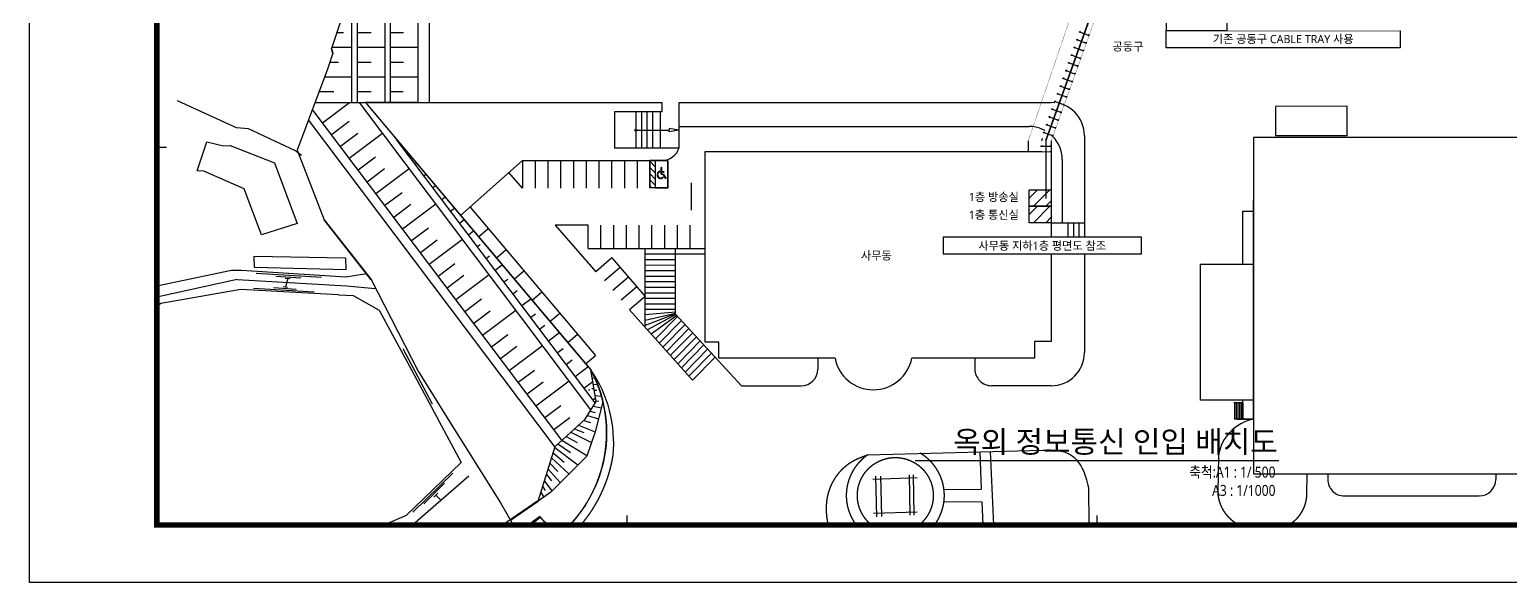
# Model space of a CAD drawing. Header units: millimetres. Extents: x 0 to 420500, y 0 to 297000.
# Drawn here: x 0 to 270480, y 0 to 101003 of the extents above; entities that cross this region are included whole.
import ezdxf
from ezdxf.enums import TextEntityAlignment as Align
from ezdxf.xclip import XClip

# ---------------------------------------------------------------- set-up
doc = ezdxf.new("R2010")
doc.units = ezdxf.units.MM
doc.header["$LTSCALE"] = 5000
doc.header["$XCLIPFRAME"] = 0
for name, pattern in [('DASHED', [0.75, 0.5, -0.25]), ('HIDDEN', [0.375, 0.25, -0.125]), ('PHANTOM', [63.5, 31.75, -6.35, 6.35, -6.35, 6.35, -6.35])]:
    doc.linetypes.add(name, pattern=pattern)
for name, color, linetype in [('1', 1, 'Continuous'), ('arch', 8, 'Continuous'), ('REV', 1, 'Continuous'), ('S', 4, 'Continuous'), ('S2', 4, 'HIDDEN'), ('SHT', 5, 'Continuous'), ('SYM', 3, 'Continuous'), ('TIT', 2, 'Continuous'), ('TRAY', 3, 'Continuous'), ('TRAY1', 3, 'Continuous'), ('공동구', 8, 'Continuous')]:
    doc.layers.add(name, color=color, linetype=linetype)
doc.styles.add('GHS', font='malgun.ttf')

# ---------------------------------------------------------------- blocks, each defined once
blk = doc.blocks.new('XR-FORM-ET', base_point=(461, 408))
at = {"layer": 'SHT', "color": 171}
for p, q in [((9300, 31800), (10000, 31800)), ((43650, 4200), (43650, 4900)), ((78000, 4200), (78000, 4900))]:
    blk.add_line(p, q, dxfattribs=at)
at = {"layer": 'SHT'}
blk.add_lwpolyline([(0, 118800), (168200, 118800), (168200, 0), (0, 0)], close=True, dxfattribs=at)
at = {"layer": 'SHT', "const_width": 400}
blk.add_lwpolyline([(9300, 114600), (163900, 114600), (163900, 4200), (9300, 4200)], close=True, dxfattribs=at)
blk = doc.blocks.new('A$C2DB47DB5')
at = {"ltscale": 3}
h = blk.add_hatch(dxfattribs=at)
h.set_pattern_fill('_USER', color=0, scale=800, angle=92.1562, style=0, pattern_type=0)
h.set_pattern_definition([(182.156205, (-512770.2, -7410811.7), (-30.09919, 799.43357), [])])
h.paths.add_polyline_path([(751, 4204), (71, 3471), (3737, 71), (4417, 804)])
at = {"color": 0}
for p, q in [((71, 3471), (2315, 5890)), ((2315, 5890), (5981, 2490)), ((3737, 71), (71, 3471)), ((2490, 3968), (3216, 3295)), ((2587, 4031), (2888, 3752)), ((2752, 3500), (2859, 3478)), ((2888, 3752), (3198, 3921)), ((2975, 3672), (3252, 3822)), ((2975, 3672), (3241, 3425)), ((3192, 3931), (3291, 3985)), ((3192, 3931), (3198, 3921)), ((3216, 3295), (3763, 3501)), ((3241, 3425), (3762, 3621)), ((3252, 3822), (3257, 3813)), ((3257, 3813), (3356, 3866)), ((3291, 3985), (3356, 3866)), ((3762, 3621), (4273, 3432)), ((3763, 3501), (4339, 3287)), ((3886, 3266), (3993, 3244)), ((4273, 3432), (4324, 3569)), ((4430, 3529), (4324, 3569)), ((4339, 3287), (4430, 3529)), ((2942, 808), (3737, 71)), ((5981, 2490), (3737, 71))]:
    blk.add_line(p, q, dxfattribs=at)
at = {"color": 0, "ltscale": 3}
for p, q in [((2315, 5890), (751, 4204)), ((1635, 5157), (2315, 5890)), ((2315, 5890), (5981, 2490)), ((5981, 2490), (2315, 5890)), ((751, 4204), (4417, 804)), ((751, 4204), (4417, 804)), ((4417, 804), (5981, 2490)), ((5301, 1757), (5981, 2490))]:
    blk.add_line(p, q, dxfattribs=at)
at = {"color": 0}
for centre, major_axis, start_param, end_param in [((2496, 4065), (-93.2, 27.4), 3.0795376, 8.0867752), ((3328, 3156), (-643, 189), 6.031213, 9.8424004), ((3328, 3156), (-546, 161), 5.9685954, 9.905018)]:
    blk.add_ellipse(centre, major_axis=major_axis, ratio=1, start_param=start_param, end_param=end_param, dxfattribs=at)
blk = doc.blocks.new('XR-배치도', base_point=(461, 408))
at = {"layer": 'arch'}
h = blk.add_hatch(dxfattribs=at)
h.set_pattern_fill('AR-SAND', color=256, scale=1349.245459, angle=5.24282, style=0)
h.set_pattern_definition([(42.74282, (576550.6, -620335.9), (-322.1955, 2581.1154), [0, -2050.853, 0, -2293.7173, 0, -2192.524]), (12.7428, (576550.6, -620336), (2029.932, 4010.033), [0, -1106.3813, 0, -1848.4663, 0, -708.354]), (332.74282, (574898, -620487.5), (4183.4656, 391.545), [0, -674.623, 0, -2428.642, 0, -3170.727]), (322.7428, (574898, -620487.5), (3930.826, 1549.87), [0, -337.3114, 0, -1592.1096, 0, -1821.4814])])
h.paths.add_polyline_path([(389737, 201186), (392421, 200911), (392481, 201497), (389940, 203176)])
for p, q in [((505702, 393601), (439325, 322030)), ((505702, 393601), (439325, 322030)), ((505702, 393601), (439325, 322030)), ((484397, 280229), (550774, 351800)), ((484397, 280229), (550774, 351800)), ((188418, 346543), (330857, 214441)), ((189731, 348086), (332233, 215924)), ((188386, 338292), (326728, 209989)), ((188421, 339640), (327417, 210731)), ((439325, 322030), (484397, 280229)), ((439325, 322030), (484397, 280229)), ((477086, 287010), (447757, 314210)), ((454996, 304823), (447895, 311420)), ((514470, 312655), (515212, 311967)), ((498630, 289624), (515373, 307677)), ((363274, 249394), (409512, 299249)), ((418092, 299573), (429741, 288769)), ((366474, 246426), (409959, 293314)), ((373082, 246847), (416054, 293181)), ((373082, 246847), (416054, 293181)), ((416054, 293181), (441512, 269571)), ((416054, 293181), (441512, 269571)), ((418540, 293637), (426988, 285801)), ((493598, 290150), (494340, 289462)), ((425612, 284317), (429741, 288769)), ((428365, 287285), (430945, 284892)), ((429053, 288027), (431633, 285634)), ((429741, 288769), (447124, 272647)), ((475733, 285554), (473164, 287942)), ((493924, 284636), (491063, 287417)), ((427677, 286543), (430257, 284150)), ((428193, 281924), (432321, 286376)), ((264141, 276316), (330857, 214441)), ((477561, 277794), (482394, 273135)), ((441512, 269571), (439447, 267346)), ((441512, 269571), (439447, 267346)), ((441673, 265281), (426426, 248841)), ((441673, 265281), (426426, 248841)), ((439447, 267346), (441673, 265281)), ((439447, 267346), (441673, 265281)), ((447447, 264066), (440034, 256073)), ((434259, 257287), (435743, 255911)), ((433936, 230941), (455014, 254930)), ((465732, 256406), (490023, 234146)), ((363274, 249394), (369385, 243726)), ((318030, 200609), (361181, 247137)), ((362428, 245981), (361181, 247137)), ((398646, 223138), (373082, 246847)), ((398646, 223138), (373082, 246847)), ((362428, 245981), (356523, 239613)), ((360590, 243906), (365408, 239438)), ((361279, 244648), (366096, 240180)), ((369385, 243726), (361386, 235102)), ((361623, 240188), (365757, 244664)), ((362176, 245708), (367040, 241198)), ((366964, 245971), (365532, 244873)), ((366964, 245971), (365532, 244873)), ((365532, 244873), (365751, 244669)), ((365532, 244873), (365751, 244669)), ((365976, 244461), (365757, 244664)), ((365976, 244461), (365757, 244664)), ((366964, 245971), (365976, 244461)), ((366964, 245971), (365976, 244461)), ((359214, 242422), (364031, 237954)), ((359214, 242422), (364031, 237954)), ((359902, 243164), (364720, 238696)), ((375553, 241087), (379219, 237687)), ((351614, 221214), (368991, 239951)), ((356523, 239613), (361386, 235102)), ((369685, 240699), (367441, 238279)), ((367441, 238279), (371151, 234839)), ((369685, 240699), (373395, 237258)), ((416889, 238558), (402455, 222995)), ((416889, 238558), (402455, 222995)), ((365858, 236573), (369568, 233132)), ((370312, 235617), (371107, 234879)), ((384207, 232776), (381092, 235666)), ((414752, 236253), (416236, 234877)), ((362693, 233160), (366403, 229719)), ((364276, 234866), (367985, 231426)), ((371546, 219124), (386078, 234794)), ((382625, 231070), (379509, 233959)), ((383144, 230141), (386820, 234106)), ((437820, 228532), (443086, 234730)), ((441758, 233950), (447268, 229045)), ((442237, 234510), (447739, 229596)), ((361110, 231453), (364820, 228013)), ((379459, 227657), (376344, 230546)), ((381042, 229363), (377926, 232253)), ((379345, 226045), (383144, 230141)), ((391215, 222656), (382402, 230829)), ((408984, 222593), (416397, 230587)), ((438336, 229953), (443870, 225065)), ((442427, 224445), (447709, 230431)), ((357945, 228040), (361655, 224600)), ((359528, 229747), (363237, 226306)), ((377877, 225950), (374761, 228840)), ((380087, 225357), (383886, 229453)), ((380829, 224669), (384628, 228765)), ((381570, 223981), (385370, 228077)), ((382312, 223292), (386112, 227389)), ((437771, 229294), (443291, 224389)), ((303403, 224721), (323288, 206279)), ((354780, 224627), (358489, 221187)), ((356362, 226334), (360072, 222893)), ((374711, 222537), (371596, 225427)), ((376294, 224244), (373178, 227133)), ((389178, 216925), (378603, 226733)), ((383054, 222604), (386854, 226701)), ((383796, 221916), (387596, 226013)), ((384538, 221228), (388337, 225325)), ((385280, 220540), (389079, 224636)), ((400334, 224962), (398646, 223138)), ((400334, 224962), (398646, 223138)), ((402455, 222995), (400334, 224962)), ((402455, 222995), (400334, 224962)), ((353197, 222921), (356907, 219480)), ((368430, 222014), (364319, 217580)), ((371546, 219124), (368430, 222014)), ((373129, 220831), (370013, 223720)), ((386022, 219852), (389821, 223948)), ((386764, 219164), (390563, 223260)), ((390966, 222886), (387516, 218466)), ((391133, 222731), (388266, 217771)), ((391186, 222682), (388927, 217158)), ((391267, 222656), (389831, 216914)), ((391516, 222655), (390861, 216896)), ((408984, 222593), (391215, 222656)), ((392038, 216876), (391757, 222654)), ((393052, 216858), (392770, 222650)), ((394066, 216841), (393784, 222647)), ((395079, 216823), (394797, 222643)), ((396093, 216806), (395810, 222639)), ((397107, 216788), (396824, 222636)), ((398121, 216771), (397837, 222632)), ((399135, 216753), (398850, 222629)), ((400149, 216736), (399863, 222625)), ((401163, 216718), (400877, 222622)), ((402177, 216700), (401890, 222618)), ((307335, 219694), (322600, 205537)), ((319728, 221170), (318078, 219391)), ((323497, 221266), (320057, 217556)), ((351614, 221214), (351294, 206123)), ((351614, 221214), (351294, 206123)), ((351614, 221214), (355324, 217774)), ((375743, 221105), (375598, 217228)), ((375743, 221105), (385046, 220757)), ((378069, 221018), (377928, 217261)), ((380395, 220931), (380254, 217174)), ((382720, 220844), (382580, 217086)), ((385046, 220757), (384906, 216999)), ((315690, 216816), (313950, 214940)), ((319369, 216814), (315928, 213105)), ((323658, 217471), (322035, 215721)), ((327455, 217596), (324014, 213886)), ((355324, 217774), (351545, 217924)), ((364319, 217580), (375598, 217228)), ((384906, 216999), (402177, 216700)), ((330857, 214441), (324324, 207396)), ((327588, 213771), (325993, 212051)), ((312275, 213134), (311417, 212208)), ((315240, 212363), (312779, 209709)), ((319665, 213166), (317907, 211270)), ((323326, 213144), (319885, 209435)), ((313696, 209150), (312857, 209567)), ((315622, 208806), (314490, 207585)), ((319197, 208693), (315791, 205020)), ((323640, 209515), (321864, 207600)), ((351344, 208451), (386783, 206777)), ((393502, 199444), (323586, 206601)), ((324324, 207396), (388111, 204384)), ((324324, 207396), (351294, 206123)), ((329768, 198339), (330541, 205889)), ((393108, 200841), (333119, 206981)), ((333363, 206956), (333364, 206970)), ((336047, 206681), (336064, 206842)), ((338732, 206407), (338763, 206715)), ((341416, 206132), (341463, 206587)), ((344101, 205857), (344162, 206460)), ((346785, 205582), (346862, 206332)), ((349470, 205308), (349561, 206205)), ((351294, 206123), (386673, 204452)), ((352154, 205033), (352261, 206077)), ((354839, 204758), (354961, 205950)), ((356349, 205884), (356458, 208209)), ((361403, 205646), (361512, 207970)), ((362892, 203934), (363059, 205567)), ((366457, 205407), (366566, 207732)), ((371511, 205168), (371620, 207493)), ((376565, 204930), (376674, 207254)), ((381619, 204691), (381729, 207016)), ((386673, 204452), (386783, 206777)), ((318969, 204478), (317093, 202455)), ((321714, 199163), (322338, 205255)), ((324399, 198888), (324808, 202886)), ((337821, 197514), (338594, 205064)), ((345875, 196690), (346648, 204240)), ((353928, 195866), (354701, 203416)), ((357523, 204483), (357592, 205162)), ((360207, 204209), (360284, 204958)), ((365576, 203659), (365668, 204551)), ((368261, 203384), (368359, 204348)), ((370945, 203109), (371158, 205185)), ((373630, 202835), (373743, 203941)), ((376314, 202560), (376435, 203737)), ((378999, 202285), (379256, 204802)), ((381683, 202010), (381818, 203330)), ((384368, 201736), (384510, 203127)), ((386673, 204452), (388111, 204384)), ((387052, 201461), (387355, 204420)), ((393024, 201139), (388111, 204384)), ((388111, 204384), (389824, 203868)), ((389431, 203512), (389592, 203702)), ((389737, 201186), (389940, 203176)), ((389824, 203868), (391184, 203358)), ((390369, 202892), (390908, 203469)), ((391184, 203358), (392548, 202750)), ((327083, 198613), (327491, 202596)), ((332452, 198064), (332857, 202016)), ((335137, 197789), (335540, 201727)), ((340506, 197240), (340906, 201147)), ((343190, 196965), (343589, 200857)), ((348559, 196415), (348955, 200278)), ((361981, 195042), (362754, 202592)), ((370035, 194217), (370808, 201767)), ((378088, 193393), (378861, 200943)), ((391273, 202295), (391625, 202637)), ((392098, 201751), (392978, 202538)), ((392421, 200911), (392481, 201497)), ((392548, 202750), (393580, 202221)), ((392929, 201201), (393356, 201553)), ((394057, 197477), (393024, 201139)), ((393298, 200165), (394524, 201082)), ((393580, 202221), (393907, 202041)), ((393907, 202041), (396991, 197249)), ((393907, 202041), (395491, 201068)), ((395491, 201068), (396526, 200337)), ((396526, 200337), (397569, 199514)), ((393974, 191767), (318602, 199482)), ((319558, 197598), (394014, 189975)), ((351244, 196141), (351638, 199988)), ((356613, 195591), (357003, 199408)), ((359297, 195316), (359686, 199118)), ((364666, 194767), (365052, 198539)), ((367350, 194492), (367735, 198249)), ((372719, 193942), (373101, 197669)), ((386142, 192569), (386915, 200119)), ((393590, 199132), (394374, 199666)), ((393839, 198249), (395655, 199324)), ((393949, 190087), (394057, 197477)), ((394053, 197165), (395140, 197774)), ((397569, 199514), (398720, 198490)), ((398720, 198490), (399468, 197751)), ((399468, 197751), (400465, 196658)), ((321533, 197394), (321534, 197396)), ((324218, 197119), (324218, 197121)), ((326902, 196844), (326902, 196846)), ((329587, 196570), (329587, 196571)), ((332271, 196295), (332271, 196296)), ((334956, 196020), (334956, 196022)), ((337640, 195745), (337640, 195747)), ((340325, 195471), (340325, 195472)), ((343009, 195196), (343009, 195197)), ((345694, 194921), (345694, 194922)), ((375404, 193668), (375784, 197379)), ((380773, 193118), (381150, 196800)), ((383457, 192843), (383833, 196510)), ((388826, 192294), (389198, 195930)), ((391511, 192019), (391881, 195640)), ((394005, 193925), (397943, 195462)), ((394019, 194895), (395667, 195622)), ((394033, 195843), (396968, 197285)), ((396991, 197249), (399193, 193116)), ((400465, 196658), (401350, 195563)), ((401350, 195563), (402176, 194411)), ((322110, 192044), (313323, 188481)), ((323480, 192253), (322110, 192044)), ((348378, 194646), (348378, 194647)), ((351063, 194372), (351063, 194372)), ((353747, 194097), (353747, 194098)), ((356431, 193822), (356432, 193823)), ((359116, 193547), (359116, 193548)), ((361800, 193272), (361800, 193273)), ((364485, 192998), (364485, 192998)), ((367169, 192723), (367169, 192723)), ((369854, 192448), (369854, 192449)), ((372538, 192173), (372538, 192174)), ((393974, 191778), (399141, 193212)), ((393989, 192817), (396176, 193543)), ((399193, 193116), (399542, 183841)), ((402176, 194411), (402750, 193518)), ((402750, 193518), (403423, 192347)), ((403423, 192347), (403835, 191548)), ((399207, 181027), (393949, 190087)), ((393959, 190799), (396696, 191417)), ((394051, 189911), (399278, 190841)), ((394568, 189021), (397186, 189355)), ((403835, 191548), (404405, 190301)), ((404405, 190301), (405090, 188490)), ((311723, 186990), (300757, 182455)), ((313323, 188481), (311723, 186990)), ((313246, 183950), (321120, 187756)), ((321120, 187756), (332054, 183249)), ((348762, 186135), (334889, 187291)), ((395059, 188174), (399365, 188527)), ((395576, 187284), (397653, 187360)), ((405090, 188490), (405595, 186766)), ((405595, 186766), (405949, 185139)), ((312467, 183018), (313246, 183950)), ((331099, 173431), (342668, 185443)), ((344286, 184012), (332649, 172046)), ((342668, 185443), (344286, 184012)), ((347431, 186262), (345285, 183113)), ((346562, 182081), (350516, 185658)), ((396140, 186312), (399450, 186277)), ((396652, 185429), (398123, 185354)), ((397276, 184354), (399531, 184132)), ((397276, 184354), (399531, 184132)), ((405949, 185139), (406150, 183828)), ((309901, 181263), (312467, 183018)), ((312582, 176352), (309901, 181263)), ((332054, 183249), (329172, 177048)), ((345285, 183113), (331455, 169918)), ((332128, 168224), (346562, 182081)), ((346768, 179910), (348636, 181797)), ((348636, 181797), (353833, 183466)), ((353833, 183466), (365139, 180524)), ((361923, 181879), (372977, 178892)), ((397835, 183391), (398608, 183284)), ((398376, 182459), (399357, 182288)), ((399542, 183841), (399207, 181027)), ((406150, 183828), (406262, 182750)), ((406262, 182750), (406329, 181602)), ((320790, 180441), (313417, 177228)), ((329172, 177048), (320790, 180441)), ((333643, 171564), (342272, 179795)), ((346768, 179910), (333880, 167479)), ((365139, 180524), (384427, 175501)), ((397873, 172817), (399073, 181065)), ((397873, 172817), (399073, 181065)), ((398320, 174932), (399207, 181027)), ((401452, 179335), (401082, 174308)), ((401250, 178028), (401452, 179335)), ((401452, 179335), (406145, 179225)), ((406291, 179183), (401452, 179335)), ((313417, 177228), (312582, 176352)), ((335279, 169365), (343344, 177032)), ((336463, 173819), (339790, 176976)), ((332649, 172046), (331099, 173431)), ((337704, 172127), (340749, 174946)), ((337929, 174833), (338550, 175454)), ((338240, 175144), (339086, 173791)), ((338775, 173537), (339396, 174044)), ((384427, 175501), (384720, 161517)), ((387232, 174847), (386776, 160037)), ((384839, 173063), (385064, 162859)), ((385177, 170695), (385346, 165339)), ((330174, 168603), (322604, 155948)), ((332128, 168224), (324221, 154769)), ((331455, 169918), (330174, 168603)), ((385685, 168553), (385685, 167538)), ((385685, 168045), (387025, 168104)), ((333880, 167479), (325832, 155050)), ((384720, 161517), (379832, 147796)), ((325832, 155050), (324355, 133152))]:
    blk.add_line(p, q, dxfattribs=at)
at = {"layer": 'arch', "ltscale": 100}
for p, q in [((447895, 311420), (449223, 312849)), ((473535, 287596), (472514, 286497)), ((472718, 286717), (474916, 284675)), ((472923, 286937), (475120, 284895)), ((473127, 287157), (475324, 285115)), ((473331, 287376), (475529, 285334)), ((473535, 287596), (475733, 285554)), ((477060, 286983), (474712, 284455)), ((472514, 286497), (472412, 286387)), ((472514, 286497), (474712, 284455))]:
    blk.add_line(p, q, dxfattribs=at)
at = {"layer": 'arch', "ltscale": 1.2}
for p, q in [((467917, 282284), (449733, 299148)), ((475046, 284811), (477086, 287010))]:
    blk.add_line(p, q, dxfattribs=at)
at = {"layer": 'arch', "ltscale": 15}
for p, q in [((447418, 246278), (452656, 241756)), ((478587, 222443), (448715, 247763)), ((452656, 241756), (448067, 236766)), ((449658, 235303), (454387, 240363)), ((454387, 240363), (477239, 220759))]:
    blk.add_line(p, q, dxfattribs=at)
at = {"layer": 'arch', "linetype": 'PHANTOM'}
for p, q in [((306981, 220357), (312856, 209582)), ((306981, 220357), (312856, 209582)), ((312856, 209582), (313695, 209165)), ((312856, 209582), (313695, 209165)), ((313695, 209165), (315123, 206474)), ((313695, 209165), (315123, 206474)), ((315123, 206474), (322226, 192354)), ((315123, 206474), (322226, 192354)), ((322226, 192354), (334889, 187307)), ((322226, 192354), (334889, 187307)), ((334889, 187307), (341501, 186758)), ((334889, 187307), (341501, 186758)), ((341501, 186758), (348761, 186151)), ((341501, 186758), (348761, 186151)), ((348761, 186151), (366866, 181058)), ((348761, 186151), (366866, 181058)), ((366866, 181058), (377293, 179084)), ((366866, 181058), (377293, 179084)), ((377293, 179084), (394713, 175746)), ((377293, 179084), (394713, 175746)), ((394713, 175746), (407514, 172855)), ((394713, 175746), (407514, 172855))]:
    blk.add_line(p, q, dxfattribs=at)
at = {"layer": 'arch', "linetype": 'DASHED'}
blk.add_line((313706, 209158), (312867, 209575), dxfattribs=at)
at = {"layer": 'arch', "ltscale": 13}
for p, q in [((401260, 174267), (401590, 179294)), ((401590, 179294), (406291, 179183))]:
    blk.add_line(p, q, dxfattribs=at)
at = {"layer": 'arch'}
for points in [[(446757, 338425), (437885, 328795)], [(450720, 334774), (446757, 338425)], [(399609, 101029), (399836, 101442), (400601, 103057), (401262, 105254), (402045, 107521), (402686, 110296), (403062, 113324), (398338, 113829), (401250, 178028)]]:
    blk.add_lwpolyline(points, dxfattribs=at)
blk.add_lwpolyline([(446757, 338425), (437885, 328795), (441801, 325188), (450673, 334817)], close=True, dxfattribs=at)
at = {"layer": 'arch', "ltscale": 1.2}
blk.add_lwpolyline([(467917, 282284), (449733, 299148), (456329, 306260), (474513, 289396), (467917, 282284)], dxfattribs=at)
at = {"layer": 'arch'}
blk.add_circle((361623, 240188), 200, dxfattribs=at)
at = {"layer": 'arch', "ltscale": 15}
blk.add_circle((442787, 229553), 6930, dxfattribs=at)
at = {"layer": 'arch'}
for centre, radius, start, end in [((513147, 309741), 3036, 317.1562, 47.1562), ((413963, 295121), 6072, 47.1562, 137.1562), ((414411, 289185), 6072, 47.1562, 137.1562), ((496404, 291688), 3036, 227.1562, 317.1562), ((483885, 282747), 8033, 147.67552, 218.0646), ((489285, 280115), 6477, 322.62176, 44.26533), ((442996, 268195), 6072, 317.1562, 47.1562), ((486938, 278564), 7079, 229.45458, 309.85691), ((437808, 258137), 3036, 227.1562, 317.1562), ((366478, 242121), 3321, 319.18919, 28.91247), ((414171, 232651), 3036, 317.1562, 47.1562), ((384865, 181242), 23369, 41.45177, 82.01735), ((381935, 180771), 25926, 356.27063, 37.94306)]:
    blk.add_arc(centre, radius, start, end, dxfattribs=at)
at = {"layer": 'arch', "ltscale": 15}
blk.add_arc((442787, 229553), 8959, 171.08771, 106.62884, dxfattribs=at)
at = {"layer": 'arch', "ltscale": 13}
blk.add_arc((381935, 180771), 24408, 356.27063, 75.34365, dxfattribs=at)
at = {"layer": 'arch'}
blk.add_ellipse((420700, 244599), major_axis=(686, 7119), ratio=0.9937865, start_param=2.6724192, end_param=5.4430015, dxfattribs=at)
blk.add_ellipse((420700, 244599), major_axis=(686, 7119), ratio=0.9937865, start_param=2.6724192, end_param=5.4430015, dxfattribs=at)
for points in [[(455014, 254930), (456982, 256925), (459048, 258061), (462241, 257983), (465732, 256406)], [(450612, 213603), (440792, 215742), (433949, 221266), (432865, 227920), (433936, 230941)]]:
    blk.add_spline(points, degree=3, dxfattribs=at)
blk.add_blockref('A$C2DB47DB5', (367370, 234809), dxfattribs=at)

msp = doc.modelspace()

# ---------------------------------------------------------------- hatches: boundary and pattern name
at = {"layer": '1'}
h = msp.add_hatch(dxfattribs=at)
h.set_pattern_fill('ANSI31', color=256, scale=500, style=0)
h.set_pattern_definition([(45, (-841000, 3e-10), (-1122.532, 1122.532), [])])
h.paths.add_polyline_path([(182606, 68718), (182606, 65718), (186606, 65718), (186606, 68718)])

# ---------------------------------------------------------------- linework, layer by layer
for points in [[(182606, 71718), (186606, 71718), (186606, 68718), (182606, 68718)], [(182606, 68718), (186606, 68718), (186606, 65718), (182606, 65718)]]:
    msp.add_lwpolyline(points, close=True, dxfattribs=at)
at = {"layer": 'TIT'}
msp.add_line((161785, 22250), (228215, 22250), dxfattribs=at)
at = {"layer": '공동구'}
for p, q in [((182406, 80654), (182406, 78754)), ((182406, 78754), (186606, 78754)), ((186606, 80654), (186606, 78754))]:
    msp.add_line(p, q, dxfattribs=at)
at = {"layer": '공동구', "const_width": 50}
for points in [[(182406, 80654), (182406, 78754)], [(182406, 78754), (186606, 78754)], [(186606, 80654), (186606, 78754)]]:
    msp.add_lwpolyline(points, dxfattribs=at)

# ---------------------------------------------------------------- block references
at = {"layer": 'S', "xscale": 2.5, "yscale": 2.5, "zscale": 2.5}
msp.add_blockref('XR-FORM-ET', (1153, 1021), dxfattribs=at)
at = {"layer": 'TRAY'}
ref = msp.add_blockref('XR-배치도', (-310663, 184385), dxfattribs=dict(at, rotation=312.8437953840571))
XClip(ref).set_block_clipping_path([(355016.7243769546, 126994.5435289501), (152650.6807000034, 314675.0815890764), (386231.3503509208, 566532.8207304992), (588597.394027872, 378852.2826703729)])

# ---------------------------------------------------------------- texts
at = {"layer": 'TIT', "style": 'GHS'}
msp.add_text('옥외 정보통신 인입 배치도', height=4000, dxfattribs=at).set_placement((227985, 25699), align=Align.MIDDLE_RIGHT)
at = {"layer": 'TIT', "style": 'GHS', "width": 0.85}
for s, p in [('축척:A1 : 1/ 500', (227580, 19156)), ('A3 : 1/1000', (227580, 15810))]:
    msp.add_text(s, height=2000, dxfattribs=at).set_placement(p, align=Align.RIGHT)

# ---------------------------------------------------------------- next in the draw order: wipeouts: each hides what was drawn before it
for points in [[(206360, 96248), (206360, 99513), (194869, 99513), (194869, 96248)], [(160394, 58107), (160394, 61372), (148904, 61372), (148904, 58107)]]:
    msp.add_wipeout(points).dxf.layer = 'arch'
at = {"color": 6}
for points in [[(181861, 68811), (181861, 72076), (170371, 72076), (170371, 68811)], [(166846, 63053), (203085, 63053), (203085, 60053), (166846, 60053)]]:
    msp.add_wipeout(points, dxfattribs=at).dxf.layer = 'SYM'

# ---------------------------------------------------------------- next in the draw order: linework, layer by layer
at = {"layer": 'SYM', "color": 6}
msp.add_lwpolyline([(166846, 60053), (203085, 60053), (203085, 63053), (166846, 63053)], close=True, dxfattribs=at)
at = {"layer": '공동구', "const_width": 50}
for points in [[(194274, 115354), (182406, 80654)], [(199074, 115354), (186606, 80654)]]:
    msp.add_lwpolyline(points, dxfattribs=at)

# ---------------------------------------------------------------- next in the draw order: texts
at = {"layer": 'arch', "style": 'GHS'}
for s, p in [('공동구', (200628, 97900)), ('사무동', (154663, 59758))]:
    msp.add_text(s, height=1500, dxfattribs=at).set_placement(p, align=Align.MIDDLE)
at = {"layer": 'SYM', "style": 'GHS'}
for s, p in [('1층 방송실', (176130, 70463)), ('사무동 지하1층 평면도 참조', (184965, 61553))]:
    msp.add_text(s, height=1500, dxfattribs=at).set_placement(p, align=Align.MIDDLE)

# ---------------------------------------------------------------- next in the draw order: wipeouts: each hides what was drawn before it
for points, layer in [([(206360, 96248), (206360, 99513), (194869, 99513), (194869, 96248)], 'arch'), ([(186406, 78754), (186406, 80689), (184906, 80689), (184906, 78754)], 'TRAY')]:
    msp.add_wipeout(points).dxf.layer = layer
at = {"color": 6}
msp.add_wipeout([(181861, 65546), (181861, 68811), (170371, 68811), (170371, 65546)], dxfattribs=at).dxf.layer = 'SYM'

# ---------------------------------------------------------------- next in the draw order: hatches: boundary and pattern name
at = {"layer": '1'}
h = msp.add_hatch(dxfattribs=at)
h.set_pattern_fill('ANSI31', color=256, scale=500, style=0)
h.set_pattern_definition([(45, (-841000, 3000), (-1122.532, 1122.532), [])])
h.paths.add_polyline_path([(182606, 71718), (186606, 71718), (186606, 68718), (182606, 68718)])

# ---------------------------------------------------------------- next in the draw order: linework, layer by layer
at = {"layer": 'SYM', "color": 6}
msp.add_lwpolyline([(207611, 100816), (250365, 100816), (250365, 97691), (207611, 97691)], close=True, dxfattribs=at)

# ---------------------------------------------------------------- next in the draw order: texts
at = {"layer": 'arch', "style": 'GHS'}
msp.add_text('공동구', height=1500, dxfattribs=at).set_placement((200628, 97900), align=Align.MIDDLE)
at = {"layer": 'SYM', "style": 'GHS'}
msp.add_text('1층 통신실', height=1500, dxfattribs=at).set_placement((176130, 67198), align=Align.MIDDLE)

# ---------------------------------------------------------------- next in the draw order: wipeouts: each hides what was drawn before it
for points, layer in [([(207611, 100816), (250365, 100816), (250365, 97691), (207611, 97691)], 'REV'), ([(186406, 80689), (198786, 115143), (197374, 115650), (184994, 81196)], 'TRAY')]:
    msp.add_wipeout(points).dxf.layer = layer

# ---------------------------------------------------------------- next in the draw order: linework, layer by layer
at = {"layer": 'S2', "const_width": 300}
msp.add_lwpolyline([(195224, 196253), (195224, 133079, 0.1299617), (195277, 132882), (198075, 127959, -0.1299617), (198128, 127761), (198128, 115598, -0.0864549), (198104, 115463), (185680, 80888, 0.0864549), (185657, 80753), (185657, 70122)], format="xyb", dxfattribs=at)
at = {"layer": 'SYM', "color": 6}
msp.add_lwpolyline([(207611, 100816), (250365, 100816), (250365, 97691), (207611, 97691)], close=True, dxfattribs=at)
at = {"layer": 'TRAY'}
msp.add_line((184906, 80689), (184994, 81196), dxfattribs=at)
at = {"layer": 'TRAY1', "color": 6}
for points in [[(191771, 100603), (191804, 100591), (191818, 100615), (191842, 100633), (191874, 100641), (191900, 100636), (191912, 100669), (191900, 100636), (191925, 100622), (191943, 100596), (191949, 100567), (191945, 100540), (191929, 100514), (191907, 100498), (191880, 100491), (191849, 100495), (191837, 100463), (191849, 100495), (191823, 100511), (191806, 100535), (191799, 100564), (191804, 100591), (191874, 100566), (191900, 100636), (191849, 100495), (191874, 100566), (191874, 100566), (193427, 100008), (193402, 99937), (193453, 100078), (193427, 100008), (193498, 99983), (193484, 99959), (193460, 99941), (193432, 99933), (193402, 99937), (193390, 99905), (193402, 99937), (193375, 99954), (193359, 99976), (193352, 100002), (193357, 100033), (193370, 100057), (193394, 100075), (193424, 100083), (193453, 100078), (193464, 100111), (193453, 100078), (193475, 100065), (193495, 100039), (193502, 100010), (193498, 99983), (193531, 99971)], [(190756, 97780), (190789, 97768), (190803, 97792), (190827, 97810), (190859, 97818), (190885, 97813), (190897, 97846), (190885, 97813), (190910, 97798), (190929, 97773), (190935, 97744), (190931, 97717), (190914, 97691), (190892, 97675), (190866, 97668), (190835, 97672), (190823, 97639), (190835, 97672), (190809, 97688), (190792, 97712), (190785, 97741), (190789, 97768), (190860, 97743), (190885, 97813), (190835, 97672), (190860, 97743), (190860, 97743), (192413, 97185), (192387, 97114), (192438, 97255), (192413, 97185), (192483, 97159), (192469, 97136), (192446, 97117), (192418, 97110), (192387, 97114), (192376, 97081), (192387, 97114), (192361, 97131), (192345, 97153), (192338, 97179), (192342, 97210), (192356, 97233), (192379, 97252), (192410, 97260), (192438, 97255), (192450, 97288), (192438, 97255), (192461, 97242), (192481, 97216), (192488, 97186), (192483, 97159), (192517, 97147)], [(191263, 99192), (191297, 99180), (191310, 99203), (191334, 99222), (191367, 99229), (191393, 99225), (191404, 99258), (191393, 99225), (191417, 99210), (191436, 99184), (191442, 99156), (191438, 99129), (191421, 99102), (191399, 99087), (191373, 99079), (191342, 99084), (191330, 99051), (191342, 99084), (191316, 99100), (191299, 99123), (191292, 99152), (191297, 99180), (191367, 99154), (191393, 99225), (191342, 99084), (191367, 99154), (191367, 99154), (192920, 98596), (192895, 98526), (192945, 98667), (192920, 98596), (192991, 98571), (192977, 98547), (192953, 98529), (192925, 98521), (192895, 98526), (192883, 98493), (192895, 98526), (192868, 98542), (192852, 98565), (192845, 98591), (192849, 98622), (192863, 98645), (192886, 98663), (192917, 98671), (192945, 98667), (192957, 98700), (192945, 98667), (192968, 98654), (192988, 98627), (192995, 98598), (192991, 98571), (193024, 98559)], [(189742, 94957), (189775, 94945), (189789, 94968), (189813, 94987), (189845, 94994), (189871, 94990), (189883, 95023), (189871, 94990), (189896, 94975), (189914, 94950), (189920, 94921), (189916, 94894), (189900, 94868), (189878, 94852), (189851, 94845), (189820, 94849), (189808, 94816), (189820, 94849), (189794, 94865), (189777, 94888), (189771, 94918), (189775, 94945), (189845, 94919), (189871, 94990), (189820, 94849), (189845, 94919), (189845, 94919), (191398, 94361), (191373, 94291), (191424, 94432), (191398, 94361), (191469, 94336), (191455, 94312), (191431, 94294), (191403, 94287), (191373, 94291), (191361, 94258), (191373, 94291), (191346, 94307), (191330, 94330), (191323, 94356), (191328, 94387), (191341, 94410), (191365, 94428), (191395, 94436), (191424, 94432), (191435, 94465), (191424, 94432), (191446, 94419), (191466, 94393), (191473, 94363), (191469, 94336), (191502, 94324)], [(190249, 96368), (190282, 96356), (190296, 96380), (190320, 96398), (190352, 96406), (190378, 96402), (190390, 96434), (190378, 96402), (190403, 96387), (190421, 96361), (190428, 96332), (190423, 96306), (190407, 96279), (190385, 96263), (190359, 96256), (190327, 96260), (190316, 96228), (190327, 96260), (190301, 96276), (190284, 96300), (190278, 96329), (190282, 96356), (190353, 96331), (190378, 96402), (190327, 96260), (190353, 96331), (190353, 96331), (191906, 95773), (191880, 95702), (191931, 95844), (191906, 95773), (191976, 95748), (191962, 95724), (191938, 95706), (191910, 95698), (191880, 95702), (191868, 95670), (191880, 95702), (191853, 95719), (191838, 95741), (191831, 95768), (191835, 95798), (191849, 95822), (191872, 95840), (191902, 95848), (191931, 95844), (191943, 95876), (191931, 95844), (191954, 95831), (191974, 95804), (191981, 95775), (191976, 95748), (192009, 95736)], [(188727, 92133), (188760, 92121), (188774, 92145), (188798, 92164), (188831, 92171), (188856, 92167), (188868, 92199), (188856, 92167), (188881, 92152), (188900, 92126), (188906, 92097), (188902, 92071), (188885, 92044), (188863, 92028), (188837, 92021), (188806, 92025), (188794, 91993), (188806, 92025), (188780, 92041), (188763, 92065), (188756, 92094), (188760, 92121), (188831, 92096), (188856, 92167), (188806, 92025), (188831, 92096), (188831, 92096), (190384, 91538), (190358, 91468), (190409, 91609), (190384, 91538), (190454, 91513), (190441, 91489), (190417, 91471), (190389, 91463), (190358, 91468), (190347, 91435), (190358, 91468), (190332, 91484), (190316, 91506), (190309, 91533), (190313, 91563), (190327, 91587), (190350, 91605), (190381, 91613), (190409, 91609), (190421, 91641), (190409, 91609), (190432, 91596), (190452, 91569), (190459, 91540), (190454, 91513), (190488, 91501)], [(189234, 93545), (189268, 93533), (189281, 93557), (189306, 93575), (189338, 93583), (189364, 93578), (189375, 93611), (189364, 93578), (189388, 93564), (189407, 93538), (189413, 93509), (189409, 93482), (189392, 93456), (189371, 93440), (189344, 93433), (189313, 93437), (189301, 93404), (189313, 93437), (189287, 93453), (189270, 93477), (189263, 93506), (189268, 93533), (189338, 93508), (189364, 93578), (189313, 93437), (189338, 93508), (189338, 93508), (190891, 92950), (190866, 92879), (190916, 93020), (190891, 92950), (190962, 92924), (190948, 92901), (190924, 92882), (190896, 92875), (190866, 92879), (190854, 92846), (190866, 92879), (190839, 92896), (190823, 92918), (190816, 92944), (190820, 92975), (190834, 92999), (190857, 93017), (190888, 93025), (190916, 93020), (190928, 93053), (190916, 93020), (190939, 93007), (190959, 92981), (190966, 92951), (190962, 92924), (190995, 92912)], [(187713, 89310), (187746, 89298), (187760, 89322), (187784, 89340), (187816, 89348), (187842, 89343), (187854, 89376), (187842, 89343), (187867, 89329), (187885, 89303), (187892, 89274), (187887, 89247), (187871, 89221), (187849, 89205), (187822, 89198), (187791, 89202), (187779, 89169), (187791, 89202), (187765, 89218), (187748, 89242), (187742, 89271), (187746, 89298), (187817, 89273), (187842, 89343), (187791, 89202), (187817, 89273), (187817, 89273), (189369, 88715), (189344, 88644), (189395, 88785), (189369, 88715), (189440, 88689), (189426, 88666), (189402, 88647), (189374, 88640), (189344, 88644), (189332, 88612), (189344, 88644), (189317, 88661), (189301, 88683), (189295, 88709), (189299, 88740), (189312, 88764), (189336, 88782), (189366, 88790), (189395, 88785), (189406, 88818), (189395, 88785), (189417, 88772), (189438, 88746), (189444, 88716), (189440, 88689), (189473, 88678)], [(188220, 90722), (188253, 90710), (188267, 90733), (188291, 90752), (188323, 90759), (188349, 90755), (188361, 90788), (188349, 90755), (188374, 90740), (188392, 90715), (188399, 90686), (188394, 90659), (188378, 90633), (188356, 90617), (188330, 90610), (188298, 90614), (188287, 90581), (188298, 90614), (188272, 90630), (188255, 90653), (188249, 90683), (188253, 90710), (188324, 90684), (188349, 90755), (188298, 90614), (188324, 90684), (188324, 90684), (189877, 90126), (189851, 90056), (189902, 90197), (189877, 90126), (189947, 90101), (189933, 90077), (189909, 90059), (189881, 90052), (189851, 90056), (189839, 90023), (189851, 90056), (189824, 90073), (189809, 90095), (189802, 90121), (189806, 90152), (189820, 90175), (189843, 90193), (189873, 90201), (189902, 90197), (189914, 90230), (189902, 90197), (189925, 90184), (189945, 90158), (189952, 90128), (189947, 90101), (189980, 90089)], [(187205, 87898), (187239, 87887), (187253, 87910), (187277, 87929), (187309, 87936), (187335, 87932), (187346, 87964), (187335, 87932), (187359, 87917), (187378, 87891), (187384, 87863), (187380, 87836), (187364, 87809), (187342, 87793), (187315, 87786), (187284, 87791), (187272, 87758), (187284, 87791), (187258, 87807), (187241, 87830), (187234, 87859), (187239, 87887), (187309, 87861), (187335, 87932), (187284, 87791), (187309, 87861), (187309, 87861), (188862, 87303), (188837, 87233), (188887, 87374), (188862, 87303), (188933, 87278), (188919, 87254), (188895, 87236), (188867, 87228), (188837, 87233), (188825, 87200), (188837, 87233), (188810, 87249), (188794, 87271), (188787, 87298), (188792, 87329), (188805, 87352), (188828, 87370), (188859, 87378), (188887, 87374), (188899, 87407), (188887, 87374), (188910, 87361), (188930, 87334), (188937, 87305), (188933, 87278), (188966, 87266)], [(186191, 85075), (186224, 85063), (186238, 85087), (186262, 85105), (186294, 85113), (186320, 85108), (186332, 85141), (186320, 85108), (186345, 85094), (186363, 85068), (186370, 85039), (186365, 85013), (186349, 84986), (186327, 84970), (186301, 84963), (186269, 84967), (186258, 84935), (186269, 84967), (186243, 84983), (186227, 85007), (186220, 85036), (186224, 85063), (186295, 85038), (186320, 85108), (186269, 84967), (186295, 85038), (186295, 85038), (187848, 84480), (187822, 84409), (187873, 84551), (187848, 84480), (187918, 84455), (187904, 84431), (187881, 84413), (187853, 84405), (187822, 84409), (187810, 84377), (187822, 84409), (187795, 84426), (187780, 84448), (187773, 84474), (187777, 84505), (187791, 84529), (187814, 84547), (187844, 84555), (187873, 84551), (187885, 84583), (187873, 84551), (187896, 84537), (187916, 84511), (187923, 84482), (187918, 84455), (187951, 84443)], [(186698, 86487), (186731, 86475), (186745, 86499), (186769, 86517), (186802, 86525), (186827, 86520), (186839, 86553), (186827, 86520), (186852, 86505), (186871, 86480), (186877, 86451), (186873, 86424), (186856, 86398), (186834, 86382), (186808, 86375), (186777, 86379), (186765, 86346), (186777, 86379), (186751, 86395), (186734, 86419), (186727, 86448), (186731, 86475), (186802, 86450), (186827, 86520), (186777, 86379), (186802, 86450), (186802, 86450), (188355, 85892), (188329, 85821), (188380, 85962), (188355, 85892), (188425, 85866), (188412, 85842), (188388, 85824), (188360, 85817), (188329, 85821), (188318, 85788), (188329, 85821), (188303, 85838), (188287, 85860), (188280, 85886), (188284, 85917), (188298, 85940), (188321, 85959), (188352, 85967), (188380, 85962), (188392, 85995), (188380, 85962), (188403, 85949), (188423, 85923), (188430, 85893), (188425, 85866), (188459, 85854)], [(185177, 82252), (185210, 82240), (185224, 82264), (185248, 82282), (185280, 82290), (185306, 82285), (185317, 82318), (185306, 82285), (185330, 82270), (185349, 82245), (185355, 82216), (185351, 82189), (185335, 82163), (185313, 82147), (185286, 82140), (185255, 82144), (185243, 82111), (185255, 82144), (185229, 82160), (185212, 82184), (185205, 82213), (185210, 82240), (185280, 82215), (185306, 82285), (185255, 82144), (185280, 82215), (185280, 82215), (186833, 81657), (186808, 81586), (186858, 81727), (186833, 81657), (186904, 81631), (186890, 81608), (186866, 81589), (186838, 81582), (186808, 81586), (186796, 81553), (186808, 81586), (186781, 81603), (186765, 81625), (186758, 81651), (186763, 81682), (186776, 81705), (186799, 81724), (186830, 81732), (186858, 81727), (186870, 81760), (186858, 81727), (186881, 81714), (186901, 81688), (186908, 81658), (186904, 81631), (186937, 81619)], [(185684, 83664), (185717, 83652), (185731, 83675), (185755, 83694), (185787, 83701), (185813, 83697), (185825, 83730), (185813, 83697), (185838, 83682), (185856, 83657), (185863, 83628), (185858, 83601), (185842, 83574), (185820, 83559), (185793, 83551), (185762, 83556), (185750, 83523), (185762, 83556), (185736, 83572), (185719, 83595), (185713, 83625), (185717, 83652), (185788, 83626), (185813, 83697), (185762, 83556), (185788, 83626), (185788, 83626), (187340, 83068), (187315, 82998), (187366, 83139), (187340, 83068), (187411, 83043), (187397, 83019), (187373, 83001), (187345, 82993), (187315, 82998), (187303, 82965), (187315, 82998), (187288, 83014), (187272, 83037), (187266, 83063), (187270, 83094), (187283, 83117), (187307, 83135), (187337, 83143), (187366, 83139), (187377, 83172), (187366, 83139), (187388, 83126), (187409, 83100), (187415, 83070), (187411, 83043), (187444, 83031)], [(184722, 79715), (184757, 79715), (184762, 79742), (184778, 79767), (184806, 79785), (184832, 79790), (184832, 79824), (184832, 79790), (184860, 79784), (184886, 79766), (184902, 79741), (184907, 79715), (184900, 79684), (184885, 79662), (184863, 79646), (184832, 79640), (184832, 79605), (184832, 79640), (184802, 79646), (184778, 79662), (184762, 79688), (184757, 79715), (184832, 79715), (184832, 79790), (184832, 79640), (184832, 79715), (184832, 79715), (186482, 79715), (186482, 79640), (186482, 79790), (186482, 79715), (186557, 79715), (186552, 79688), (186536, 79662), (186512, 79646), (186482, 79640), (186482, 79605), (186482, 79640), (186451, 79646), (186429, 79662), (186413, 79684), (186407, 79715), (186412, 79741), (186427, 79766), (186454, 79784), (186482, 79790), (186482, 79824), (186482, 79790), (186508, 79785), (186535, 79767), (186552, 79742), (186557, 79715), (186592, 79715)]]:
    msp.add_lwpolyline(points, dxfattribs=at)

# ---------------------------------------------------------------- next in the draw order: texts
at = {"layer": 'SYM', "style": 'GHS'}
msp.add_text('기존 공동구 CABLE TRAY 사용', height=1500, dxfattribs=at).set_placement((228988, 99279), align=Align.MIDDLE_CENTER)

# ---------------------------------------------------------------- next in the draw order: wipeouts: each hides what was drawn before it
at = {"color": 6}
msp.add_wipeout([(218733, 106306), (218733, 100816), (250365, 100816), (250365, 106306)], dxfattribs=at).dxf.layer = 'SYM'

# ---------------------------------------------------------------- next in the draw order: linework, layer by layer
at = {"layer": 'SYM', "color": 6}
msp.add_lwpolyline([(207611, 100816), (218733, 100816), (218733, 117287), (207611, 117287)], close=True, dxfattribs=at)

doc.saveas('drawing.dxf')
